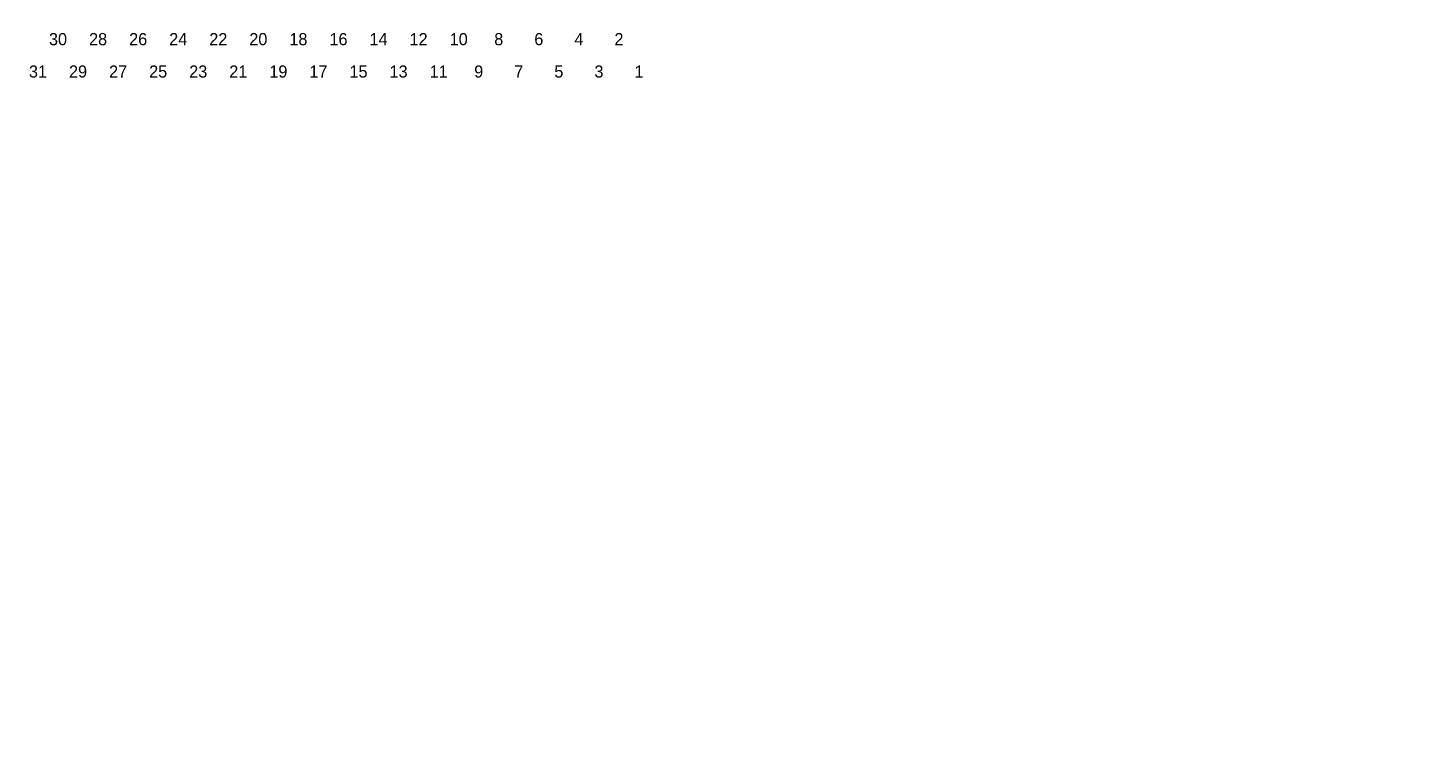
# Model space of a CAD drawing. Extents: x -42000 to 45000, y -40000 to 40000.
# Drawn here: x 10483 to 45000, y -40000 to -22623 of the extents above; entities that cross this region are included whole.
import ezdxf
from ezdxf.enums import TextEntityAlignment as Align

# ---------------------------------------------------------------- set-up
doc = ezdxf.new("R2010")
doc.units = 0
doc.header["$MEASUREMENT"] = 0
doc.layers.add('PHOTOPLOT', color=104, linetype='CONTINUOUS')
doc.layers.add('PIN_NOTATIONS', color=221, linetype='CONTINUOUS')
doc.styles.add('VF_STD', font='txt')

msp = doc.modelspace()

# ---------------------------------------------------------------- linework, layer by layer
at = {"layer": 'PHOTOPLOT', "const_width": 1}
msp.add_lwpolyline([(-42000, -40000), (-42000, 40000), (45000, 40000), (45000, -40000)], close=True, dxfattribs=at)

# ---------------------------------------------------------------- texts
at = {"layer": 'PIN_NOTATIONS', "style": 'VF_STD'}
for s, p in [('30', (11226, -22900)), ('28', (12216, -22900)), ('26', (13206, -22900)), ('24', (14196, -22900)), ('22', (15186, -22900)), ('20', (16175, -22900)), ('18', (17165, -22900)), ('16', (18155, -22900)), ('14', (19145, -22900)), ('12', (20135, -22900)), ('10', (21125, -22900)), ('8', (22115, -22900)), ('6', (23105, -22900)), ('4', (24095, -22900)), ('2', (25085, -22900)), ('31', (10731, -23700)), ('29', (11721, -23700)), ('27', (12711, -23700)), ('25', (13701, -23700)), ('23', (14691, -23700)), ('21', (15680, -23700)), ('19', (16670, -23700)), ('17', (17660, -23700)), ('15', (18650, -23700)), ('13', (19640, -23700)), ('11', (20630, -23700)), ('9', (21620, -23700)), ('7', (22610, -23700)), ('5', (23600, -23700)), ('3', (24590, -23700)), ('1', (25580, -23700))]:
    msp.add_text(s, height=300, dxfattribs=at).set_placement(p, align=Align.MIDDLE_CENTER)

doc.saveas('drawing.dxf')
